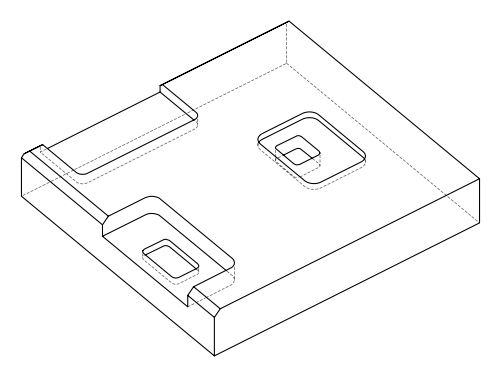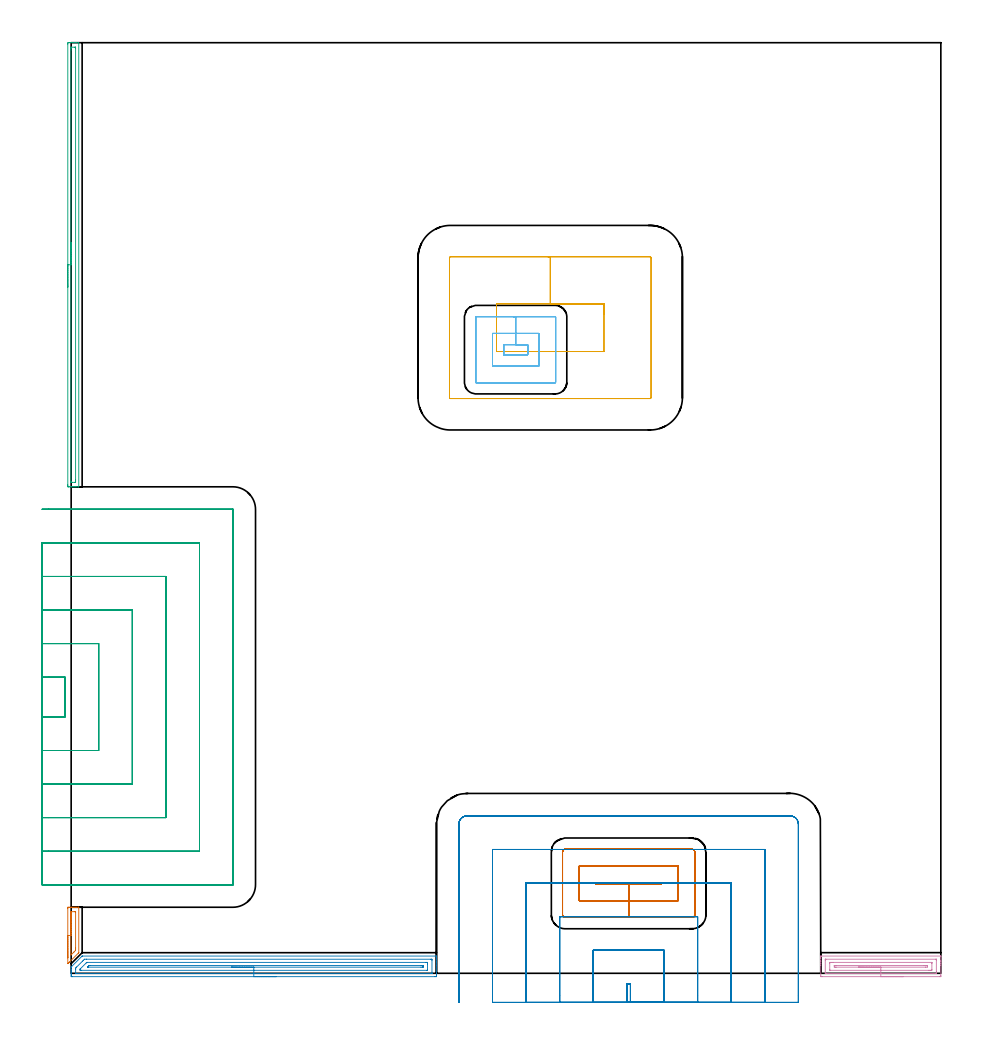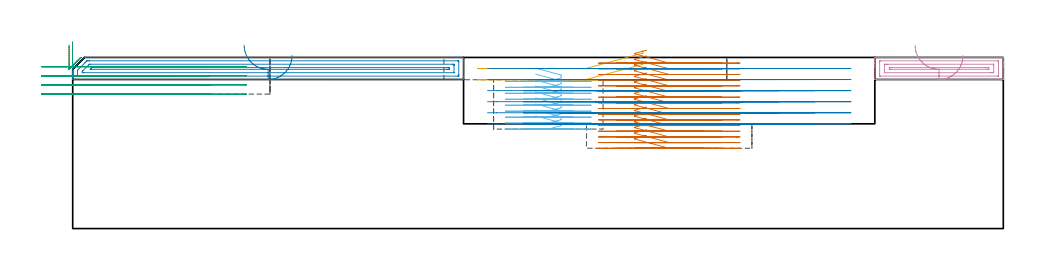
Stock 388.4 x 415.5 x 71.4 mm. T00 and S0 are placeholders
(PLAN: 9 operations, 3 tool changes, 70.3 min)
(1 AREA_MILL | FG_CHAMFER_SURFACE | UGT0205_001 | 0.55 min | 385 mm3)
(2 AREA_MILL_1 | FG_CHAMFER_SURFACE_1 | UGT0205_001 | 5.36 min | 7056 mm3)
(3 AREA_MILL_2 | FG_CHAMFER_SURFACE_2 | UGT0205_001 | 3.35 min | 2419 mm3)
(4 AREA_MILL_3 | FG_CHAMFER_SURFACE_3 | UGT0205_001 | 1.9 min | 2503 mm3)
(5 MILL_RECTANGULAR_POCKET | POCKET_RECTANGULAR_STRAIGHT | UGT0201_006 | Follow Part, ap 7, ae 75% | 2.11 min | 98559 mm3)
(6 MILL_RECTANGULAR_POCKET_1 | POCKET_RECTANGULAR_STRAIGHT_1 | NXT0201_013 | Follow Part, ap 2.5, ae 75% | 5.18 min | 36717 mm3)
(7 MILL_RECTANGULAR_POCKET_2 | POCKET_RECTANGULAR_STRAIGHT_2 | NXT0201_013 | Follow Part, ap 2.5, ae 75% | 13.23 min | 104696 mm3)
(8 MILL_SLOT | SLOT_PARTIAL_RECTANGULAR | UGT0201_136 | Follow Part, ap 5, ae 75% | 21.81 min | 302500 mm3)
(9 MILL_SLOT_1 | SLOT_PARTIAL_RECTANGULAR_1 | UGT0201_136 | Follow Part, ap 5, ae 75% | 16.77 min | 235620 mm3)
(TOOL UGT0205_001 | Chamfer Mill 20 x 3 x 45 deg. | D20 FL50 Z2)
(TOOL UGT0201_006 | End Mill 28 mm | D28 FL25 Z2)
(TOOL NXT0201_013 | ENDMILL 10mm | D10 FL30 Z4)
(TOOL UGT0201_136 | Carbide End Mill 20.0 | D20 FL30 Z4)
(OP 1 AREA_MILL)
G17 G21 G94 G90
T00 M6
G54
G17 G0 G90 X-1.5 Y6.9 S1061 M3
G43 Z81.4 H0
Z76.5
G94 G1 Y6.938 Z75.628 F250.
Y7.052 Z74.764
Y7.241 Z73.912
Y7.503 Z73.08
Y7.837 Z72.274
Y8.24 Z71.5
Y8.708 Z70.764
Y9.24 Z70.072
Y9.829 Z69.429
Y10.472 Z68.84
Y11.164 Z68.308
Y11.9 Z67.84
Y12.674 Z67.437
Y13.48 Z67.103
Y14.312 Z66.841
Y15.164 Z66.652
Y16.028 Z66.538
Y16.9 Z66.5
X-1.499 Y28.922 Z66.501
X-1.497 Y29.203
X-1.493 Y29.49 Z66.502
X-1.223 Y29.5 Z66.772
X-0.918 Z67.077
X-0.354 Z67.64
X0.256 Z68.253
X0.516 Z68.512
X1.125 Z69.122
X1.385 Z69.38
X1.903 Z69.903
X2.45 Z70.45
X3.123 Z71.121
X3.235 Z71.233
X3.319 Y29.497 Z71.311
X3.397 Y29.49 Z71.389
X3.4 Y29.367 Z71.4
Y9.331
X3.396 Y9.205 Z71.389
X3.351 Y9.153 Z71.347
X3.184 Y8.983 Z71.183
X-0.788 Y5.01 Z67.208
X-0.921 Y4.878 Z67.077
X-1.086 Y4.713 Z66.912
X-1.223 Y4.575 Z66.773
X-1.368 Y4.433 Z66.63
X-1.491 Y4.316 Z66.505
X-1.497 Y4.374 Z66.502
X-1.5 Y4.433 Z66.5
Y16.9
X-0.086 Z67.914
X-0.085 Y26.866 Z67.915
X-0.084 Y27.141 Z67.916
X-0.08 Y27.448 Z67.92
X-0.079 Y27.479 Z67.921
X-0.044 Y27.49 Z67.956
X0.048 Y27.495 Z68.048
X0.166 Y27.499 Z68.166
X1.385 Y27.5 Z69.385
X1.905 Y27.498 Z69.905
X1.966 Y27.493 Z69.966
X1.976 Y27.491 Z69.976
X1.979 Y27.473 Z69.979
X1.983 Y27.418 Z69.983
X1.985 Y27.141 Z69.985
Y11.387
X1.984 Y11.112 Z69.984
X1.979 Y10.503 Z69.979
X1.965 Y10.221 Z69.965
X1.235 Y9.484 Z69.235
X-0.085 Y8.165 Z67.915
X-0.086 Y16.9 Z67.914
Y17.772 Z67.952
Y18.636 Z68.066
Y19.488 Z68.255
Y20.32 Z68.517
Y21.126 Z68.851
Y21.9 Z69.254
Y22.636 Z69.723
Y23.328 Z70.254
Y23.971 Z70.843
Y24.56 Z71.486
Y25.092 Z72.178
Y25.56 Z72.914
Y25.963 Z73.688
Y26.297 Z74.494
Y26.559 Z75.326
Y26.748 Z76.178
Y26.862 Z77.043
Y26.9 Z77.914
G0 Z81.4
M5
M2
(OP 2 AREA_MILL_1)
G17 G21 G94 G90
T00 M6
G54
G17 G0 G90 X91.55 Y-1.5 S1061 M3
G43 Z81.4 H0
Z72.2
G94 G1 X91.512 Z71.328 F250.
X91.398 Z70.464
X91.209 Z69.612
X90.947 Z68.78
X90.613 Z67.974
X90.21 Z67.2
X89.742 Z66.464
X89.21 Z65.772
X88.621 Z65.129
X87.978 Z64.54
X87.286 Z64.009
X86.55 Z63.54
X85.776 Z63.137
X84.97 Z62.803
X84.138 Z62.541
X83.287 Z62.352
X82.422 Z62.238
X81.55 Z62.2
X0.629
X0.045 Y-1.493 Z62.203
X0.008 Y-1.491 Z62.205
X0. Y-0.911 Z62.784
Y-0.647 Z63.048
Y-0.02 Z63.675
Y0.509 Z64.205
Y0.872 Z64.568
Y1.4 Z65.096
Y1.763 Z65.457
X0.001 Y2.654 Z66.352
X0.002 Y2.792 Z66.488
X0.033 Y2.835 Z66.532
X4.806 Y7.605 Z71.303
X4.905 Y7.697 Z71.388
X5.1 Y7.7 Z71.4
X162.918
X163.09 Y7.697 Z71.388
X163.093 Y7.644 Z71.335
X163.1 Y7.22 Z70.919
Y6.946 Z70.646
Y6.219 Z69.915
Y4.965 Z68.662
Y3.546 Z67.241
Y-0.284 Z63.413
X163.097 Y-0.911 Z62.787
X163.092 Y-1.492 Z62.206
X163.056 Y-1.494 Z62.204
X162.471 Y-1.5 Z62.2
X81.55
Y-0.086 Z63.614
X2.418 Y-0.085 Z63.615
X2.351 Y-0.084 Z63.616
X2.219 Y-0.08 Z63.62
X2.01 Y-0.072 Z63.628
X2.008 Y-0.02 Z63.68
X2.001 Y0.395 Z64.095
Y1.763 Z65.463
X2.003 Y2.177 Z65.877
X2.009 Y2.298 Z65.998
X2.014 Y2.352 Z66.052
X2.361 Y2.711 Z66.411
X2.418 Y2.768 Z66.468
X5.1 Y5.45 Z69.15
X5.486 Y5.834 Z69.534
X5.877 Y6.219 Z69.919
X5.938 Y6.276 Z69.976
X5.994 Y6.279 Z69.979
X6.822 Y6.285 Z69.985
X6.888
X160.682
X160.749 Y6.284 Z69.984
X160.881 Y6.28 Z69.98
X161.09 Y6.272 Z69.972
X161.092 Y6.219 Z69.919
X161.099 Y5.805 Z69.505
X161.1 Y0.456 Z64.156
X161.096 Y-0.02 Z63.68
X161.093 Y-0.07 Z63.63
X161.092 Y-0.078 Z63.622
X161.036 Y-0.081 Z63.619
X160.948 Y-0.084 Z63.616
X160.815 Y-0.085 Z63.615
X160.749 Y-0.086 Z63.614
X81.55
Y1.328 Z65.028
X4.641 Y1.329 Z65.029
X4.206 Y1.331 Z65.031
X4.061 Y1.333 Z65.033
X4.017 Y1.335 Z65.035
X4.01 Y1.421 Z65.121
X4.006 Y1.558 Z65.258
Y1.763 Z65.463
X4.01 Y1.865 Z65.565
X4.019 Y1.908 Z65.608
X4.038 Y1.93 Z65.63
X4.206 Y2.106 Z65.806
X6.712 Y4.613 Z68.313
X6.888 Y4.787 Z68.487
X6.955 Y4.845 Z68.545
X6.979 Y4.865 Z68.565
X7.004 Y4.866 Z68.566
X7.118 Y4.869 Z68.569
X7.347 Y4.871 Z68.571
X158.459
X158.894 Y4.869 Z68.569
X159.039 Y4.867 Z68.567
X159.083 Y4.865 Z68.565
X159.09 Y4.778 Z68.478
X159.095 Y4.642 Z68.342
X159.099 Y4.437 Z68.137
X159.1 Y4.232 Z67.932
X159.099 Y1.559 Z65.259
X159.091 Y1.353 Z65.053
X159.089 Y1.334 Z65.034
X159.083 Y1.332 Z65.032
X159.058 Y1.33 Z65.03
X159.003 Y1.329 Z65.029
X158.894
X81.55 Y1.328 Z65.028
Y2.743 Z66.443
X7.694
X7.456 Y2.746 Z66.446
X7.339 Y2.75 Z66.45
X7.313 Y2.754 Z66.454
X7.324 Y2.767 Z66.467
X7.493 Y2.943 Z66.643
X7.668 Y3.119 Z66.819
X7.783 Y3.234 Z66.934
X7.94 Y3.388 Z67.088
X7.986 Y3.43 Z67.13
X8.013 Y3.45 Z67.15
X8.054 Y3.452 Z67.152
X8.236 Y3.455 Z67.155
X8.6 Y3.457 Z67.157
X8.677
X156.3
X157.017 Y3.455 Z67.155
X157.067 Y3.453 Z67.153
X157.09 Y3.451 Z67.151
X157.093 Y3.429 Z67.129
X157.097 Y3.32 Z67.02
X157.099 Y3.1 Z66.8
X157.097 Y2.88 Z66.58
X157.093 Y2.771 Z66.471
X157.09 Y2.749 Z66.449
X157.067 Y2.747 Z66.447
X157.016 Y2.744 Z66.444
X156.929 Y2.743 Z66.443
X156.212
X81.55
X80.678 Z66.481
X79.814 Z66.595
X78.962 Z66.783
X78.13 Z67.046
X77.324 Z67.38
X76.55 Z67.782
X75.814 Z68.251
X75.122 Z68.782
X74.479 Z69.372
X73.89 Z70.015
X73.359 Z70.707
X72.89 Z71.443
X72.487 Z72.217
X72.153 Z73.023
X71.891 Z73.855
X71.702 Z74.706
X71.588 Z75.571
X71.55 Z76.443
G0 Z81.4
M5
M2
(OP 3 AREA_MILL_2)
G17 G21 G94 G90
T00 M6
G54
G17 G0 G90 X-1.5 Y306.35 S1061 M3
G43 Z81.4 H0
Z76.5
G94 G1 Y306.388 Z75.628 F250.
Y306.502 Z74.763
Y306.691 Z73.912
Y306.953 Z73.08
Y307.287 Z72.274
Y307.69 Z71.5
Y308.158 Z70.764
Y308.69 Z70.072
Y309.279 Z69.429
Y309.922 Z68.84
Y310.614 Z68.308
Y311.35 Z67.84
Y312.124 Z67.437
Y312.93 Z67.103
Y313.762 Z66.841
Y314.613 Z66.652
Y315.478 Z66.538
Y316.35 Z66.5
Y414.903
X-1.498 Y415.185
X-1.493 Y415.49 Z66.502
X-1.223 Y415.5 Z66.773
X-0.936 Z67.06
X-0.354 Z67.641
X0.22 Z68.217
X0.515 Z68.512
X1.089 Z69.086
X1.385 Z69.38
X1.975 Z69.974
X2.254 Z70.253
X3.212 Z71.211
X3.307 Y415.498 Z71.299
X3.397 Y415.49 Z71.388
X3.4 Y415.348 Z71.4
Y217.351
X3.397 Y217.21 Z71.388
X3.307 Y217.202 Z71.299
X3.212 Y217.2 Z71.211
X2.533 Z70.532
X1.974 Z69.974
X1.385 Z69.38
X1.09 Z69.086
X0.515 Z68.512
X0.22 Z68.218
X-0.354 Z67.641
X-0.936 Z67.06
X-1.107 Z66.888
X-1.223 Y217.202 Z66.773
X-1.493 Y217.21 Z66.502
X-1.498 Y217.515 Z66.5
X-1.5 Y217.797
Y218.082
Y316.35
X-0.086 Z67.914
Y412.227
X-0.085 Y412.843 Z67.915
X-0.083 Y413.119 Z67.917
X-0.079 Y413.426 Z67.921
X-0.073 Y413.49 Z67.927
X0.02 Y413.495 Z68.02
X0.145 Y413.499 Z68.145
X1.385 Y413.5 Z69.385
X1.884 Y413.498 Z69.884
X1.963 Y413.493 Z69.963
X1.977 Y413.49 Z69.977
X1.98 Y413.465 Z69.98
X1.983 Y413.396 Z69.983
X1.985 Y413.119 Z69.985
X1.986 Y220.473 Z69.986
X1.985 Y219.857 Z69.985
X1.983 Y219.581 Z69.983
X1.979 Y219.273 Z69.979
X1.972 Y219.21 Z69.972
X1.879 Y219.205 Z69.879
X1.754 Y219.201 Z69.754
X0.515 Y219.2 Z68.515
X0.016 Y219.202 Z68.016
X-0.063 Y219.207 Z67.937
X-0.077 Y219.21 Z67.923
X-0.08 Y219.235 Z67.92
X-0.083 Y219.304 Z67.917
X-0.085 Y219.581 Z67.915
X-0.086 Y316.35 Z67.914
Y317.222 Z67.952
Y318.086 Z68.066
Y318.938 Z68.255
Y319.77 Z68.517
Y320.576 Z68.851
Y321.35 Z69.254
Y322.086 Z69.723
Y322.778 Z70.254
Y323.421 Z70.843
Y324.01 Z71.486
Y324.541 Z72.178
Y325.01 Z72.914
Y325.413 Z73.688
Y325.747 Z74.494
Y326.009 Z75.326
Y326.198 Z76.178
Y326.312 Z77.043
Y326.35 Z77.914
G0 Z81.4
M5
M2
(OP 4 AREA_MILL_3)
G17 G21 G94 G90
T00 M6
G54
G17 G0 G90 X371.5 Y-1.5 S1061 M3
G43 Z81.4 H0
Z72.2
G94 G1 X371.462 Z71.328 F250.
X371.348 Z70.464
X371.159 Z69.612
X370.897 Z68.78
X370.563 Z67.974
X370.16 Z67.2
X369.692 Z66.464
X369.16 Z65.772
X368.571 Z65.129
X367.928 Z64.54
X367.236 Z64.008
X366.5 Z63.54
X365.726 Z63.137
X364.92 Z62.803
X364.088 Z62.541
X363.237 Z62.352
X362.372 Z62.238
X361.5 Z62.2
X335.263
X334.958 Y-1.496 Z62.202
X334.71 Y-1.491 Z62.205
X334.7 Y-1.238 Z62.458
Y3.546 Z67.24
Y4.2 Z67.898
Y4.437 Z68.134
Y5.092 Z68.789
Y5.328 Z69.025
Y5.801 Z69.5
Y6.638 Z70.337
Y7.111 Z70.809
Y7.388 Z71.086
X334.707 Y7.664 Z71.356
X334.71 Y7.697 Z71.389
X334.818 Y7.7 Z71.4
X388.182
X388.29 Y7.697 Z71.389
X388.293 Y7.664 Z71.356
X388.3 Y7.387 Z71.086
Y5.801 Z69.5
Y5.328 Z69.025
Y5.092 Z68.789
Y4.437 Z68.134
Y4.2 Z67.898
Y3.546 Z67.24
X388.299 Y-0.911 Z62.786
X388.297 Y-1.472 Z62.225
X388.293 Y-1.491 Z62.205
X387.737 Y-1.5 Z62.2
X361.5
Y-0.086 Z63.614
X336.975
X336.843 Y-0.084 Z63.616
X336.756 Y-0.08 Z63.62
X336.708 Y-0.076 Z63.624
X336.706 Y-0.067 Z63.633
X336.703 Y-0.019 Z63.681
X336.7 Y0.323 Z64.023
Y5.67 Z69.37
X336.703 Y6.22 Z69.92
X336.706 Y6.262 Z69.962
X336.709 Y6.277 Z69.977
X336.778 Y6.281 Z69.981
X336.909 Y6.285 Z69.985
X336.976 Y6.286 Z69.986
X386.025
X386.157 Y6.284 Z69.984
X386.244 Y6.28 Z69.98
X386.292 Y6.276 Z69.976
X386.294 Y6.267 Z69.967
X386.297 Y6.22 Z69.92
X386.3 Y5.878 Z69.578
Y0.53 Z64.23
X386.297 Y-0.019 Z63.681
X386.294 Y-0.062 Z63.638
X386.291 Y-0.077 Z63.623
X386.223 Y-0.081 Z63.619
X386.091 Y-0.085 Z63.615
X386.025 Y-0.086 Z63.614
X361.5
Y1.328 Z65.028
X338.82 Y1.329 Z65.029
X338.759 Y1.331 Z65.031
X338.723 Y1.334 Z65.034
X338.71 Y1.337 Z65.037
X338.707 Y1.402 Z65.102
X338.701 Y1.643 Z65.343
X338.7 Y1.763 Z65.463
X338.701 Y4.556 Z68.256
X338.708 Y4.678 Z68.378
X338.722 Y4.865 Z68.565
X338.82 Y4.867 Z68.567
X339.277 Y4.87 Z68.57
X339.71 Y4.871 Z68.571
X340.165 Y4.872 Z68.572
X384.18 Y4.871 Z68.571
X384.241 Y4.869 Z68.569
X384.277 Y4.866 Z68.566
X384.29 Y4.863 Z68.563
X384.293 Y4.798 Z68.498
X384.299 Y4.558 Z68.258
X384.3 Y4.437 Z68.137
X384.299 Y1.644 Z65.344
X384.292 Y1.522 Z65.222
X384.279 Y1.335 Z65.035
X384.18 Y1.333 Z65.033
X383.723 Y1.33 Z65.03
X383.29 Y1.329 Z65.029
X382.835 Y1.328 Z65.028
X361.5
Y2.743 Z66.443
X341.489
X341.399 Y2.744 Z66.444
X340.71 Y2.759 Z66.459
X340.707 Y3.438 Z67.138
X340.716 Y3.451 Z67.151
X340.732 Y3.453 Z67.153
X340.776 Y3.455 Z67.155
X341.489 Y3.457 Z67.157
X341.577
X380.71
X381.512 Y3.456 Z67.156
X381.602 Y3.455 Z67.155
X382.29 Y3.441 Z67.141
X382.293 Y2.762 Z66.462
X381.597 Y2.745 Z66.445
X381.512 Y2.744 Z66.444
X361.5 Y2.743 Z66.443
X360.628 Z66.481
X359.764 Z66.595
X358.912 Z66.783
X358.08 Z67.046
X357.274 Z67.38
X356.5 Z67.782
X355.764 Z68.251
X355.072 Z68.782
X354.429 Z69.372
X353.84 Z70.015
X353.309 Z70.707
X352.84 Z71.443
X352.437 Z72.216
X352.103 Z73.022
X351.841 Z73.854
X351.652 Z74.706
X351.538 Z75.571
X351.5 Z76.443
G0 Z81.4
M5
M2
(OP 5 MILL_RECTANGULAR_POCKET)
G17 G21 G94 G90
T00 M6
G54
G17 G0 G90 X237.9 Y294.35 S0 M3
G43 Z81.4 H0
Z74.4
G94 G1 Y298.9 Z73.181 F250.
X213.9 Z66.75
X189.9 F500.
Y277.6
X237.9
Y298.9
X213.9
Y319.9
X169.3
G3 X168.9 Y319.5 R0.4
G1 Y257.
G3 X169.3 Y256.6 R0.4
G1 X258.5
G3 X258.9 Y257. R0.4
G1 Y319.5
G3 X258.5 Y319.9 R0.4
G1 X213.9
X212.9
G0 X237.9 Y294.35 Z69.75
G1 Y298.9 Z68.531 F250.
X213.9 Z62.1
X189.9 F500.
Y277.6
X237.9
Y298.9
X213.9
Y319.9
X169.3
G3 X168.9 Y319.5 R0.4
G1 Y257.
G3 X169.3 Y256.6 R0.4
G1 X258.5
G3 X258.9 Y257. R0.4
G1 Y319.5
G3 X258.5 Y319.9 R0.4
G1 X213.9
X212.9
G0 Z81.4
M5
M2
(OP 6 MILL_RECTANGULAR_POCKET_1)
G17 G21 G94 G90
T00 M6
G54
G17 G0 G90 X193.155 Y276.2 S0 M3
G43 Z81.4 H0
Z66.925
G94 G1 X203.8 Z64.073 F250.
Y280.7 Z62.867
X198.45 Z61.433
X193.1 F500.
Y276.2
X203.8
Y280.7
X198.45
Y285.7
X188.1
Y271.2
X208.8
Y285.7
X198.45
Y293.2
X180.8
G3 X180.6 Y293. R0.2
G1 Y263.9
G3 X180.8 Y263.7 R0.2
G1 X216.1
G3 X216.3 Y263.9 R0.2
G1 Y293.
G3 X216.1 Y293.2 R0.2
G1 X198.45
X197.45
G0 X193.155 Y276.2 Z64.433
G1 X203.8 Z61.581 F250.
Y280.7 Z60.375
X198.45 Z58.942
X193.1 F500.
Y276.2
X203.8
Y280.7
X198.45
Y285.7
X188.1
Y271.2
X208.8
Y285.7
X198.45
Y293.2
X180.8
G3 X180.6 Y293. R0.2
G1 Y263.9
G3 X180.8 Y263.7 R0.2
G1 X216.1
G3 X216.3 Y263.9 R0.2
G1 Y293.
G3 X216.1 Y293.2 R0.2
G1 X198.45
X197.45
G0 X193.155 Y276.2 Z61.942
G1 X203.8 Z59.089 F250.
Y280.7 Z57.883
X198.45 Z56.45
X193.1 F500.
Y276.2
X203.8
Y280.7
X198.45
Y285.7
X188.1
Y271.2
X208.8
Y285.7
X198.45
Y293.2
X180.8
G3 X180.6 Y293. R0.2
G1 Y263.9
G3 X180.8 Y263.7 R0.2
G1 X216.1
G3 X216.3 Y263.9 R0.2
G1 Y293.
G3 X216.1 Y293.2 R0.2
G1 X198.45
X197.45
G0 X193.155 Y276.2 Z59.45
G1 X203.8 Z56.598 F250.
Y280.7 Z55.392
X198.45 Z53.958
X193.1 F500.
Y276.2
X203.8
Y280.7
X198.45
Y285.7
X188.1
Y271.2
X208.8
Y285.7
X198.45
Y293.2
X180.8
G3 X180.6 Y293. R0.2
G1 Y263.9
G3 X180.8 Y263.7 R0.2
G1 X216.1
G3 X216.3 Y263.9 R0.2
G1 Y293.
G3 X216.1 Y293.2 R0.2
G1 X198.45
X197.45
G0 X193.155 Y276.2 Z56.958
G1 X203.8 Z54.106 F250.
Y280.7 Z52.9
X198.45 Z51.467
X193.1 F500.
Y276.2
X203.8
Y280.7
X198.45
Y285.7
X188.1
Y271.2
X208.8
Y285.7
X198.45
Y293.2
X180.8
G3 X180.6 Y293. R0.2
G1 Y263.9
G3 X180.8 Y263.7 R0.2
G1 X216.1
G3 X216.3 Y263.9 R0.2
G1 Y293.
G3 X216.1 Y293.2 R0.2
G1 X198.45
X197.45
G0 X193.155 Y276.2 Z54.467
G1 X203.8 Z51.614 F250.
Y280.7 Z50.409
X198.45 Z48.975
X193.1 F500.
Y276.2
X203.8
Y280.7
X198.45
Y285.7
X188.1
Y271.2
X208.8
Y285.7
X198.45
Y293.2
X180.8
G3 X180.6 Y293. R0.2
G1 Y263.9
G3 X180.8 Y263.7 R0.2
G1 X216.1
G3 X216.3 Y263.9 R0.2
G1 Y293.
G3 X216.1 Y293.2 R0.2
G1 X198.45
X197.45
G0 X193.155 Y276.2 Z51.975
G1 X203.8 Z49.123 F250.
Y280.7 Z47.917
X198.45 Z46.483
X193.1 F500.
Y276.2
X203.8
Y280.7
X198.45
Y285.7
X188.1
Y271.2
X208.8
Y285.7
X198.45
Y293.2
X180.8
G3 X180.6 Y293. R0.2
G1 Y263.9
G3 X180.8 Y263.7 R0.2
G1 X216.1
G3 X216.3 Y263.9 R0.2
G1 Y293.
G3 X216.1 Y293.2 R0.2
G1 X198.45
X197.45
G0 X193.155 Y276.2 Z49.483
G1 X203.8 Z46.631 F250.
Y280.7 Z45.425
X198.45 Z43.992
X193.1 F500.
Y276.2
X203.8
Y280.7
X198.45
Y285.7
X188.1
Y271.2
X208.8
Y285.7
X198.45
Y293.2
X180.8
G3 X180.6 Y293. R0.2
G1 Y263.9
G3 X180.8 Y263.7 R0.2
G1 X216.1
G3 X216.3 Y263.9 R0.2
G1 Y293.
G3 X216.1 Y293.2 R0.2
G1 X198.45
X197.45
G0 X193.155 Y276.2 Z46.992
G1 X203.8 Z44.139 F250.
Y280.7 Z42.934
X198.45 Z41.5
X193.1 F500.
Y276.2
X203.8
Y280.7
X198.45
Y285.7
X188.1
Y271.2
X208.8
Y285.7
X198.45
Y293.2
X180.8
G3 X180.6 Y293. R0.2
G1 Y263.9
G3 X180.8 Y263.7 R0.2
G1 X216.1
G3 X216.3 Y263.9 R0.2
G1 Y293.
G3 X216.1 Y293.2 R0.2
G1 X198.45
X197.45
G0 Z81.4
M5
M2
(OP 7 MILL_RECTANGULAR_POCKET_2)
G17 G21 G94 G90
T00 M6
G54
G17 G0 G90 X239.436 Y40.4 S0 M3
G43 Z81.4 H0
Z74.4
G94 G1 X234.4 Z73.05 F250.
Y39.9 Z72.916
X248.9 Z69.031
X263.4 F500.
Y40.4
X234.4
Y39.9
X248.9
Y32.4
X270.9
Y47.9
X226.9
Y32.4
X248.9
Y24.9
X277.2
G3 X278.4 Y26.1 R1.2
G1 Y54.2
G3 X277.2 Y55.4 R1.2
G1 X220.6
G3 X219.4 Y54.2 R1.2
G1 Y26.1
G3 X220.6 Y24.9 R1.2
G1 X248.9
X249.9
G0 X239.436 Y40.4 Z72.031
G1 X234.4 Z70.682 F250.
Y39.9 Z70.548
X248.9 Z66.662
X263.4 F500.
Y40.4
X234.4
Y39.9
X248.9
Y32.4
X270.9
Y47.9
X226.9
Y32.4
X248.9
Y24.9
X277.2
G3 X278.4 Y26.1 R1.2
G1 Y54.2
G3 X277.2 Y55.4 R1.2
G1 X220.6
G3 X219.4 Y54.2 R1.2
G1 Y26.1
G3 X220.6 Y24.9 R1.2
G1 X248.9
X249.9
G0 X239.436 Y40.4 Z69.662
G1 X234.4 Z68.313 F250.
Y39.9 Z68.179
X248.9 Z64.294
X263.4 F500.
Y40.4
X234.4
Y39.9
X248.9
Y32.4
X270.9
Y47.9
X226.9
Y32.4
X248.9
Y24.9
X277.2
G3 X278.4 Y26.1 R1.2
G1 Y54.2
G3 X277.2 Y55.4 R1.2
G1 X220.6
G3 X219.4 Y54.2 R1.2
G1 Y26.1
G3 X220.6 Y24.9 R1.2
G1 X248.9
X249.9
G0 X239.436 Y40.4 Z67.294
G1 X234.4 Z65.944 F250.
Y39.9 Z65.81
X248.9 Z61.925
X263.4 F500.
Y40.4
X234.4
Y39.9
X248.9
Y32.4
X270.9
Y47.9
X226.9
Y32.4
X248.9
Y24.9
X277.2
G3 X278.4 Y26.1 R1.2
G1 Y54.2
G3 X277.2 Y55.4 R1.2
G1 X220.6
G3 X219.4 Y54.2 R1.2
G1 Y26.1
G3 X220.6 Y24.9 R1.2
G1 X248.9
X249.9
G0 X239.436 Y40.4 Z64.925
G1 X234.4 Z63.575 F250.
Y39.9 Z63.441
X248.9 Z59.556
X263.4 F500.
Y40.4
X234.4
Y39.9
X248.9
Y32.4
X270.9
Y47.9
X226.9
Y32.4
X248.9
Y24.9
X277.2
G3 X278.4 Y26.1 R1.2
G1 Y54.2
G3 X277.2 Y55.4 R1.2
G1 X220.6
G3 X219.4 Y54.2 R1.2
G1 Y26.1
G3 X220.6 Y24.9 R1.2
G1 X248.9
X249.9
G0 X239.436 Y40.4 Z62.556
G1 X234.4 Z61.207 F250.
Y39.9 Z61.073
X248.9 Z57.187
X263.4 F500.
Y40.4
X234.4
Y39.9
X248.9
Y32.4
X270.9
Y47.9
X226.9
Y32.4
X248.9
Y24.9
X277.2
G3 X278.4 Y26.1 R1.2
G1 Y54.2
G3 X277.2 Y55.4 R1.2
G1 X220.6
G3 X219.4 Y54.2 R1.2
G1 Y26.1
G3 X220.6 Y24.9 R1.2
G1 X248.9
X249.9
G0 X239.436 Y40.4 Z60.187
G1 X234.4 Z58.838 F250.
Y39.9 Z58.704
X248.9 Z54.819
X263.4 F500.
Y40.4
X234.4
Y39.9
X248.9
Y32.4
X270.9
Y47.9
X226.9
Y32.4
X248.9
Y24.9
X277.2
G3 X278.4 Y26.1 R1.2
G1 Y54.2
G3 X277.2 Y55.4 R1.2
G1 X220.6
G3 X219.4 Y54.2 R1.2
G1 Y26.1
G3 X220.6 Y24.9 R1.2
G1 X248.9
X249.9
G0 X239.436 Y40.4 Z57.819
G1 X234.4 Z56.469 F250.
Y39.9 Z56.335
X248.9 Z52.45
X263.4 F500.
Y40.4
X234.4
Y39.9
X248.9
Y32.4
X270.9
Y47.9
X226.9
Y32.4
X248.9
Y24.9
X277.2
G3 X278.4 Y26.1 R1.2
G1 Y54.2
G3 X277.2 Y55.4 R1.2
G1 X220.6
G3 X219.4 Y54.2 R1.2
G1 Y26.1
G3 X220.6 Y24.9 R1.2
G1 X248.9
X249.9
G0 X239.436 Y40.4 Z55.45
G1 X234.4 Z54.1 F250.
Y39.9 Z53.966
X248.9 Z50.081
X263.4 F500.
Y40.4
X234.4
Y39.9
X248.9
Y32.4
X270.9
Y47.9
X226.9
Y32.4
X248.9
Y24.9
X277.2
G3 X278.4 Y26.1 R1.2
G1 Y54.2
G3 X277.2 Y55.4 R1.2
G1 X220.6
G3 X219.4 Y54.2 R1.2
G1 Y26.1
G3 X220.6 Y24.9 R1.2
G1 X248.9
X249.9
G0 X239.436 Y40.4 Z53.081
G1 X234.4 Z51.732 F250.
Y39.9 Z51.598
X248.9 Z47.712
X263.4 F500.
Y40.4
X234.4
Y39.9
X248.9
Y32.4
X270.9
Y47.9
X226.9
Y32.4
X248.9
Y24.9
X277.2
G3 X278.4 Y26.1 R1.2
G1 Y54.2
G3 X277.2 Y55.4 R1.2
G1 X220.6
G3 X219.4 Y54.2 R1.2
G1 Y26.1
G3 X220.6 Y24.9 R1.2
G1 X248.9
X249.9
G0 X239.436 Y40.4 Z50.712
G1 X234.4 Z49.363 F250.
Y39.9 Z49.229
X248.9 Z45.344
X263.4 F500.
Y40.4
X234.4
Y39.9
X248.9
Y32.4
X270.9
Y47.9
X226.9
Y32.4
X248.9
Y24.9
X277.2
G3 X278.4 Y26.1 R1.2
G1 Y54.2
G3 X277.2 Y55.4 R1.2
G1 X220.6
G3 X219.4 Y54.2 R1.2
G1 Y26.1
G3 X220.6 Y24.9 R1.2
G1 X248.9
X249.9
G0 X239.436 Y40.4 Z48.344
G1 X234.4 Z46.994 F250.
Y39.9 Z46.86
X248.9 Z42.975
X263.4 F500.
Y40.4
X234.4
Y39.9
X248.9
Y32.4
X270.9
Y47.9
X226.9
Y32.4
X248.9
Y24.9
X277.2
G3 X278.4 Y26.1 R1.2
G1 Y54.2
G3 X277.2 Y55.4 R1.2
G1 X220.6
G3 X219.4 Y54.2 R1.2
G1 Y26.1
G3 X220.6 Y24.9 R1.2
G1 X248.9
X249.9
G0 X239.436 Y40.4 Z45.975
G1 X234.4 Z44.625 F250.
Y39.9 Z44.491
X248.9 Z40.606
X263.4 F500.
Y40.4
X234.4
Y39.9
X248.9
Y32.4
X270.9
Y47.9
X226.9
Y32.4
X248.9
Y24.9
X277.2
G3 X278.4 Y26.1 R1.2
G1 Y54.2
G3 X277.2 Y55.4 R1.2
G1 X220.6
G3 X219.4 Y54.2 R1.2
G1 Y26.1
G3 X220.6 Y24.9 R1.2
G1 X248.9
X249.9
G0 X239.436 Y40.4 Z43.606
G1 X234.4 Z42.257 F250.
Y39.9 Z42.123
X248.9 Z38.237
X263.4 F500.
Y40.4
X234.4
Y39.9
X248.9
Y32.4
X270.9
Y47.9
X226.9
Y32.4
X248.9
Y24.9
X277.2
G3 X278.4 Y26.1 R1.2
G1 Y54.2
G3 X277.2 Y55.4 R1.2
G1 X220.6
G3 X219.4 Y54.2 R1.2
G1 Y26.1
G3 X220.6 Y24.9 R1.2
G1 X248.9
X249.9
G0 X239.436 Y40.4 Z41.237
G1 X234.4 Z39.888 F250.
Y39.9 Z39.754
X248.9 Z35.869
X263.4 F500.
Y40.4
X234.4
Y39.9
X248.9
Y32.4
X270.9
Y47.9
X226.9
Y32.4
X248.9
Y24.9
X277.2
G3 X278.4 Y26.1 R1.2
G1 Y54.2
G3 X277.2 Y55.4 R1.2
G1 X220.6
G3 X219.4 Y54.2 R1.2
G1 Y26.1
G3 X220.6 Y24.9 R1.2
G1 X248.9
X249.9
G0 X239.436 Y40.4 Z38.869
G1 X234.4 Z37.519 F250.
Y39.9 Z37.385
X248.9 Z33.5
X263.4 F500.
Y40.4
X234.4
Y39.9
X248.9
Y32.4
X270.9
Y47.9
X226.9
Y32.4
X248.9
Y24.9
X277.2
G3 X278.4 Y26.1 R1.2
G1 Y54.2
G3 X277.2 Y55.4 R1.2
G1 X220.6
G3 X219.4 Y54.2 R1.2
G1 Y26.1
G3 X220.6 Y24.9 R1.2
G1 X248.9
X249.9
G0 Z81.4
M5
M2
(OP 8 MILL_SLOT)
G17 G21 G94 G90
T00 M6
G54
G17 G0 G90 X249.7 Y-13. S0 M3
G43 Z81.4 H0
Z66.783
G94 G1 Y-10. F250.
Y-4.7 F500.
X248.1
Y-10.
Y-13. F250.
X264.7
Y-10.
Y10.3 F500.
X233.1
Y-10.
Y-13. F250.
X279.7
Y-10.
Y25.3 F500.
X218.1
Y-10.
Y-13. F250.
X294.7
Y-10.
Y40.3 F500.
X273.4
X270.4 F250.
X227.4 F500.
X224.4 F250.
X203.1 F500.
Y-10.
Y-13. F250.
X309.7
Y-10.
Y55.3 F500.
X188.1
Y-10.
Y-13. F250.
X324.7
Y-10.
Y66.6 F500.
G3 X321. Y70.3 R3.7
G1 X176.8
G3 X173.1 Y66.6 R3.7
G1 Y-10.
Y-13. F250.
G0 X249.7 Z62.167
G1 Y-10.
Y-4.7 F500.
X248.1
Y-10.
Y-13. F250.
X264.7
Y-10.
Y10.3 F500.
X233.1
Y-10.
Y-13. F250.
X279.7
Y-10.
Y25.3 F500.
X218.1
Y-10.
Y-13. F250.
X294.7
Y-10.
Y40.3 F500.
X273.4
X270.4 F250.
X227.4 F500.
X224.4 F250.
X203.1 F500.
Y-10.
Y-13. F250.
X309.7
Y-10.
Y55.3 F500.
X188.1
Y-10.
Y-13. F250.
X324.7
Y-10.
Y66.6 F500.
G3 X321. Y70.3 R3.7
G1 X176.8
G3 X173.1 Y66.6 R3.7
G1 Y-10.
Y-13. F250.
G0 X249.7 Z57.55
G1 Y-10.
Y-4.7 F500.
X248.1
Y-10.
Y-13. F250.
X264.7
Y-10.
Y10.3 F500.
X233.1
Y-10.
Y-13. F250.
X279.7
Y-10.
Y25.3 F500.
X218.1
Y-10.
Y-13. F250.
X294.7
Y-10.
Y40.3 F500.
X273.4
X270.4 F250.
X227.4 F500.
X224.4 F250.
X203.1 F500.
Y-10.
Y-13. F250.
X309.7
Y-10.
Y55.3 F500.
X188.1
Y-10.
Y-13. F250.
X324.7
Y-10.
Y66.6 F500.
G3 X321. Y70.3 R3.7
G1 X176.8
G3 X173.1 Y66.6 R3.7
G1 Y-10.
Y-13. F250.
G0 X249.7 Z52.933
G1 Y-10.
Y-4.7 F500.
X248.1
Y-10.
Y-13. F250.
X264.7
Y-10.
Y10.3 F500.
X233.1
Y-10.
Y-13. F250.
X279.7
Y-10.
Y25.3 F500.
X218.1
Y-10.
Y-13. F250.
X294.7
Y-10.
Y40.3 F500.
X273.4
X270.4 F250.
X227.4 F500.
X224.4 F250.
X203.1 F500.
Y-10.
Y-13. F250.
X309.7
Y-10.
Y55.3 F500.
X188.1
Y-10.
Y-13. F250.
X324.7
Y-10.
Y66.6 F500.
G3 X321. Y70.3 R3.7
G1 X176.8
G3 X173.1 Y66.6 R3.7
G1 Y-10.
Y-13. F250.
G0 X249.7 Z48.317
G1 Y-10.
Y-4.7 F500.
X248.1
Y-10.
Y-13. F250.
X264.7
Y-10.
Y10.3 F500.
X233.1
Y-10.
Y-13. F250.
X279.7
Y-10.
Y25.3 F500.
X218.1
Y-10.
Y-13. F250.
X294.7
Y-10.
Y40.3 F500.
X273.4
X270.4 F250.
X227.4 F500.
X224.4 F250.
X203.1 F500.
Y-10.
Y-13. F250.
X309.7
Y-10.
Y55.3 F500.
X188.1
Y-10.
Y-13. F250.
X324.7
Y-10.
Y66.6 F500.
G3 X321. Y70.3 R3.7
G1 X176.8
G3 X173.1 Y66.6 R3.7
G1 Y-10.
Y-13. F250.
G0 X249.7 Z43.7
G1 Y-10.
Y-4.7 F500.
X248.1
Y-10.
Y-13. F250.
X264.7
Y-10.
Y10.3 F500.
X233.1
Y-10.
Y-13. F250.
X279.7
Y-10.
Y25.3 F500.
X218.1
Y-10.
Y-13. F250.
X294.7
Y-10.
Y40.3 F500.
X273.4
X270.4 F250.
X227.4 F500.
X224.4 F250.
X203.1 F500.
Y-10.
Y-13. F250.
X309.7
Y-10.
Y55.3 F500.
X188.1
Y-10.
Y-13. F250.
X324.7
Y-10.
Y66.6 F500.
G3 X321. Y70.3 R3.7
G1 X176.8
G3 X173.1 Y66.6 R3.7
G1 Y-10.
Y-13. F250.
G0 Z81.4
M5
M2
(OP 9 MILL_SLOT_1)
G17 G21 G94 G90
T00 M6
G54
G17 G0 G90 X-13. Y114.5 S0 M3
G43 Z81.4 H0
Z67.575
G94 G1 X-10. F250.
X-2.7 F500.
Y132.2
X-10.
X-13. F250.
Y99.5
X-10.
X12.3 F500.
Y147.2
X-10.
X-13. F250.
Y84.5
X-10.
X27.3 F500.
Y162.2
X-10.
X-13. F250.
Y69.5
X-10.
X42.3 F500.
Y177.2
X-10.
X-13. F250.
Y54.5
X-10.
X57.3 F500.
Y192.2
X-10.
X-13. F250.
Y39.5
X-10.
X72.2 F500.
X72.255 Y39.505
X72.295 Y39.545
X72.3 Y39.6
Y207.1
X72.295 Y207.155
X72.255 Y207.195
X72.2 Y207.2
X-10.
X-13. F250.
G0 Y114.5 Z63.75
G1 X-10.
X-2.7 F500.
Y132.2
X-10.
X-13. F250.
Y99.5
X-10.
X12.3 F500.
Y147.2
X-10.
X-13. F250.
Y84.5
X-10.
X27.3 F500.
Y162.2
X-10.
X-13. F250.
Y69.5
X-10.
X42.3 F500.
Y177.2
X-10.
X-13. F250.
Y54.5
X-10.
X57.3 F500.
Y192.2
X-10.
X-13. F250.
Y39.5
X-10.
X72.2 F500.
X72.255 Y39.505
X72.295 Y39.545
X72.3 Y39.6
Y207.1
X72.295 Y207.155
X72.255 Y207.195
X72.2 Y207.2
X-10.
X-13. F250.
G0 Y114.5 Z59.925
G1 X-10.
X-2.7 F500.
Y132.2
X-10.
X-13. F250.
Y99.5
X-10.
X12.3 F500.
Y147.2
X-10.
X-13. F250.
Y84.5
X-10.
X27.3 F500.
Y162.2
X-10.
X-13. F250.
Y69.5
X-10.
X42.3 F500.
Y177.2
X-10.
X-13. F250.
Y54.5
X-10.
X57.3 F500.
Y192.2
X-10.
X-13. F250.
Y39.5
X-10.
X72.2 F500.
X72.255 Y39.505
X72.295 Y39.545
X72.3 Y39.6
Y207.1
X72.295 Y207.155
X72.255 Y207.195
X72.2 Y207.2
X-10.
X-13. F250.
G0 Y114.5 Z56.1
G1 X-10.
X-2.7 F500.
Y132.2
X-10.
X-13. F250.
Y99.5
X-10.
X12.3 F500.
Y147.2
X-10.
X-13. F250.
Y84.5
X-10.
X27.3 F500.
Y162.2
X-10.
X-13. F250.
Y69.5
X-10.
X42.3 F500.
Y177.2
X-10.
X-13. F250.
Y54.5
X-10.
X57.3 F500.
Y192.2
X-10.
X-13. F250.
Y39.5
X-10.
X72.2 F500.
X72.255 Y39.505
X72.295 Y39.545
X72.3 Y39.6
Y207.1
X72.295 Y207.155
X72.255 Y207.195
X72.2 Y207.2
X-10.
X-13. F250.
G0 Z81.4
M5
M2
